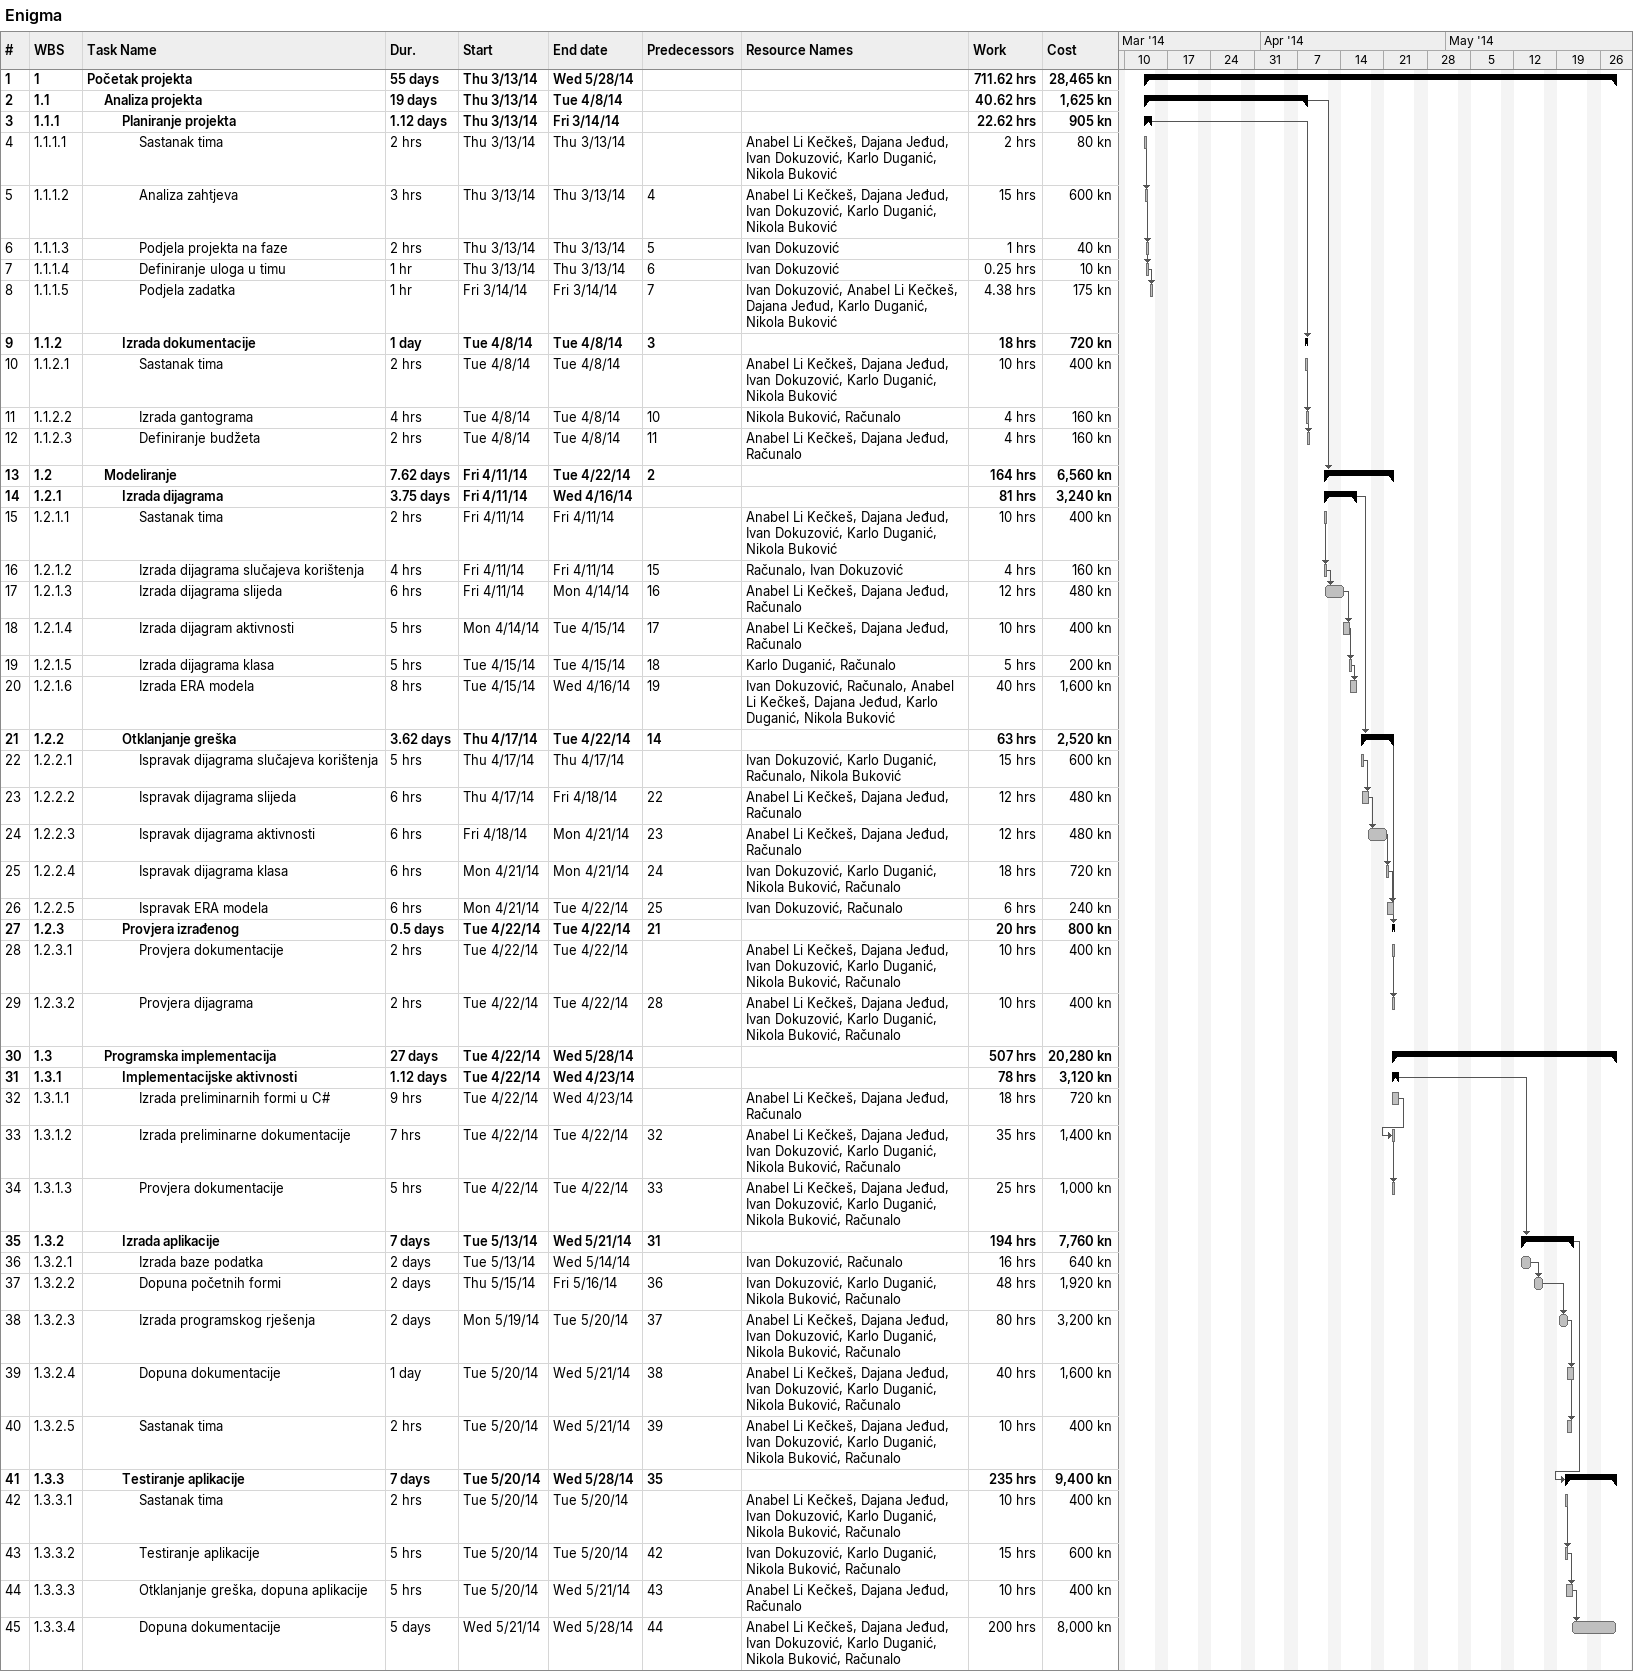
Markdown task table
Enigma

| ID | WBS | Task | Duration | Start | Finish | Predecessors | Resources | Work (h) | Cost (kn) |
|---|---|---|---|---|---|---|---|---|---|
| 1 | 1 | **Početak projekta** | 55d | 2014-03-13 | 2014-05-28 |  |  | 711.62 | 28465 |
| 2 | 1.1 | **Analiza projekta** | 19d | 2014-03-13 | 2014-04-08 |  |  | 40.62 | 1625 |
| 3 | 1.1.1 | **Planiranje projekta** | 1.12d | 2014-03-13 | 2014-03-14 |  |  | 22.62 | 905 |
| 4 | 1.1.1.1 | Sastanak tima | 2h | 2014-03-13 | 2014-03-13 |  | Anabel Li Kečkeš, Dajana Jeđud, Ivan Dokuzović, Karlo Duganić, Nikola Buković | 2 | 80 |
| 5 | 1.1.1.2 | Analiza zahtjeva | 3h | 2014-03-13 | 2014-03-13 | 4 | Anabel Li Kečkeš, Dajana Jeđud, Ivan Dokuzović, Karlo Duganić, Nikola Buković | 15 | 600 |
| 6 | 1.1.1.3 | Podjela projekta na faze | 2h | 2014-03-13 | 2014-03-13 | 5 | Ivan Dokuzović | 1 | 40 |
| 7 | 1.1.1.4 | Definiranje uloga u timu | 1h | 2014-03-13 | 2014-03-13 | 6 | Ivan Dokuzović | 0.25 | 10 |
| 8 | 1.1.1.5 | Podjela zadatka | 1h | 2014-03-14 | 2014-03-14 | 7 | Ivan Dokuzović, Anabel Li Kečkeš, Dajana Jeđud, Karlo Duganić, Nikola Buković | 4.38 | 175 |
| 9 | 1.1.2 | **Izrada dokumentacije** | 1d | 2014-04-08 | 2014-04-08 | 3 |  | 18 | 720 |
| 10 | 1.1.2.1 | Sastanak tima | 2h | 2014-04-08 | 2014-04-08 |  | Anabel Li Kečkeš, Dajana Jeđud, Ivan Dokuzović, Karlo Duganić, Nikola Buković | 10 | 400 |
| 11 | 1.1.2.2 | Izrada gantograma | 4h | 2014-04-08 | 2014-04-08 | 10 | Nikola Buković, Računalo | 4 | 160 |
| 12 | 1.1.2.3 | Definiranje budžeta | 2h | 2014-04-08 | 2014-04-08 | 11 | Anabel Li Kečkeš, Dajana Jeđud, Računalo | 4 | 160 |
| 13 | 1.2 | **Modeliranje** | 7.62d | 2014-04-11 | 2014-04-22 | 2 |  | 164 | 6560 |
| 14 | 1.2.1 | **Izrada dijagrama** | 3.75d | 2014-04-11 | 2014-04-16 |  |  | 81 | 3240 |
| 15 | 1.2.1.1 | Sastanak tima | 2h | 2014-04-11 | 2014-04-11 |  | Anabel Li Kečkeš, Dajana Jeđud, Ivan Dokuzović, Karlo Duganić, Nikola Buković | 10 | 400 |
| 16 | 1.2.1.2 | Izrada dijagrama slučajeva korištenja | 4h | 2014-04-11 | 2014-04-11 | 15 | Računalo, Ivan Dokuzović | 4 | 160 |
| 17 | 1.2.1.3 | Izrada dijagrama slijeda | 6h | 2014-04-11 | 2014-04-14 | 16 | Anabel Li Kečkeš, Dajana Jeđud, Računalo | 12 | 480 |
| 18 | 1.2.1.4 | Izrada dijagram aktivnosti | 5h | 2014-04-14 | 2014-04-15 | 17 | Anabel Li Kečkeš, Dajana Jeđud, Računalo | 10 | 400 |
| 19 | 1.2.1.5 | Izrada dijagrama klasa | 5h | 2014-04-15 | 2014-04-15 | 18 | Karlo Duganić, Računalo | 5 | 200 |
| 20 | 1.2.1.6 | Izrada ERA modela | 8h | 2014-04-15 | 2014-04-16 | 19 | Ivan Dokuzović, Računalo, Anabel Li Kečkeš, Dajana Jeđud, Karlo Duganić, Nikola Buković | 40 | 1600 |
| 21 | 1.2.2 | **Otklanjanje greška** | 3.62d | 2014-04-17 | 2014-04-22 | 14 |  | 63 | 2520 |
| 22 | 1.2.2.1 | Ispravak dijagrama slučajeva korištenja | 5h | 2014-04-17 | 2014-04-17 |  | Ivan Dokuzović, Karlo Duganić, Računalo, Nikola Buković | 15 | 600 |
| 23 | 1.2.2.2 | Ispravak dijagrama slijeda | 6h | 2014-04-17 | 2014-04-18 | 22 | Anabel Li Kečkeš, Dajana Jeđud, Računalo | 12 | 480 |
| 24 | 1.2.2.3 | Ispravak dijagrama aktivnosti | 6h | 2014-04-18 | 2014-04-21 | 23 | Anabel Li Kečkeš, Dajana Jeđud, Računalo | 12 | 480 |
| 25 | 1.2.2.4 | Ispravak dijagrama klasa | 6h | 2014-04-21 | 2014-04-21 | 24 | Ivan Dokuzović, Karlo Duganić, Nikola Buković, Računalo | 18 | 720 |
| 26 | 1.2.2.5 | Ispravak ERA modela | 6h | 2014-04-21 | 2014-04-22 | 25 | Ivan Dokuzović, Računalo | 6 | 240 |
| 27 | 1.2.3 | **Provjera izrađenog** | 0.5d | 2014-04-22 | 2014-04-22 | 21 |  | 20 | 800 |
| 28 | 1.2.3.1 | Provjera dokumentacije | 2h | 2014-04-22 | 2014-04-22 |  | Anabel Li Kečkeš, Dajana Jeđud, Ivan Dokuzović, Karlo Duganić, Nikola Buković, Računalo | 10 | 400 |
| 29 | 1.2.3.2 | Provjera dijagrama | 2h | 2014-04-22 | 2014-04-22 | 28 | Anabel Li Kečkeš, Dajana Jeđud, Ivan Dokuzović, Karlo Duganić, Nikola Buković, Računalo | 10 | 400 |
| 30 | 1.3 | **Programska implementacija** | 27d | 2014-04-22 | 2014-05-28 |  |  | 507 | 20280 |
| 31 | 1.3.1 | **Implementacijske aktivnosti** | 1.12d | 2014-04-22 | 2014-04-23 |  |  | 78 | 3120 |
| 32 | 1.3.1.1 | Izrada preliminarnih formi u C# | 9h | 2014-04-22 | 2014-04-23 |  | Anabel Li Kečkeš, Dajana Jeđud, Računalo | 18 | 720 |
| 33 | 1.3.1.2 | Izrada preliminarne dokumentacije | 7h | 2014-04-22 | 2014-04-22 | 32 | Anabel Li Kečkeš, Dajana Jeđud, Ivan Dokuzović, Karlo Duganić, Nikola Buković, Računalo | 35 | 1400 |
| 34 | 1.3.1.3 | Provjera dokumentacije | 5h | 2014-04-22 | 2014-04-22 | 33 | Anabel Li Kečkeš, Dajana Jeđud, Ivan Dokuzović, Karlo Duganić, Nikola Buković, Računalo | 25 | 1000 |
| 35 | 1.3.2 | **Izrada aplikacije** | 7d | 2014-05-13 | 2014-05-21 | 31 |  | 194 | 7760 |
| 36 | 1.3.2.1 | Izrada baze podatka | 2d | 2014-05-13 | 2014-05-14 |  | Ivan Dokuzović, Računalo | 16 | 640 |
| 37 | 1.3.2.2 | Dopuna početnih formi | 2d | 2014-05-15 | 2014-05-16 | 36 | Ivan Dokuzović, Karlo Duganić, Nikola Buković, Računalo | 48 | 1920 |
| 38 | 1.3.2.3 | Izrada programskog rješenja | 2d | 2014-05-19 | 2014-05-20 | 37 | Anabel Li Kečkeš, Dajana Jeđud, Ivan Dokuzović, Karlo Duganić, Nikola Buković, Računalo | 80 | 3200 |
| 39 | 1.3.2.4 | Dopuna dokumentacije | 1d | 2014-05-20 | 2014-05-21 | 38 | Anabel Li Kečkeš, Dajana Jeđud, Ivan Dokuzović, Karlo Duganić, Nikola Buković, Računalo | 40 | 1600 |
| 40 | 1.3.2.5 | Sastanak tima | 2h | 2014-05-20 | 2014-05-21 | 39 | Anabel Li Kečkeš, Dajana Jeđud, Ivan Dokuzović, Karlo Duganić, Nikola Buković, Računalo | 10 | 400 |
| 41 | 1.3.3 | **Testiranje aplikacije** | 7d | 2014-05-20 | 2014-05-28 | 35 |  | 235 | 9400 |
| 42 | 1.3.3.1 | Sastanak tima | 2h | 2014-05-20 | 2014-05-20 |  | Anabel Li Kečkeš, Dajana Jeđud, Ivan Dokuzović, Karlo Duganić, Nikola Buković, Računalo | 10 | 400 |
| 43 | 1.3.3.2 | Testiranje aplikacije | 5h | 2014-05-20 | 2014-05-20 | 42 | Ivan Dokuzović, Karlo Duganić, Nikola Buković, Računalo | 15 | 600 |
| 44 | 1.3.3.3 | Otklanjanje greška, dopuna aplikacije | 5h | 2014-05-20 | 2014-05-21 | 43 | Anabel Li Kečkeš, Dajana Jeđud, Računalo | 10 | 400 |
| 45 | 1.3.3.4 | Dopuna dokumentacije | 5d | 2014-05-21 | 2014-05-28 | 44 | Anabel Li Kečkeš, Dajana Jeđud, Ivan Dokuzović, Karlo Duganić, Nikola Buković, Računalo | 200 | 8000 |
